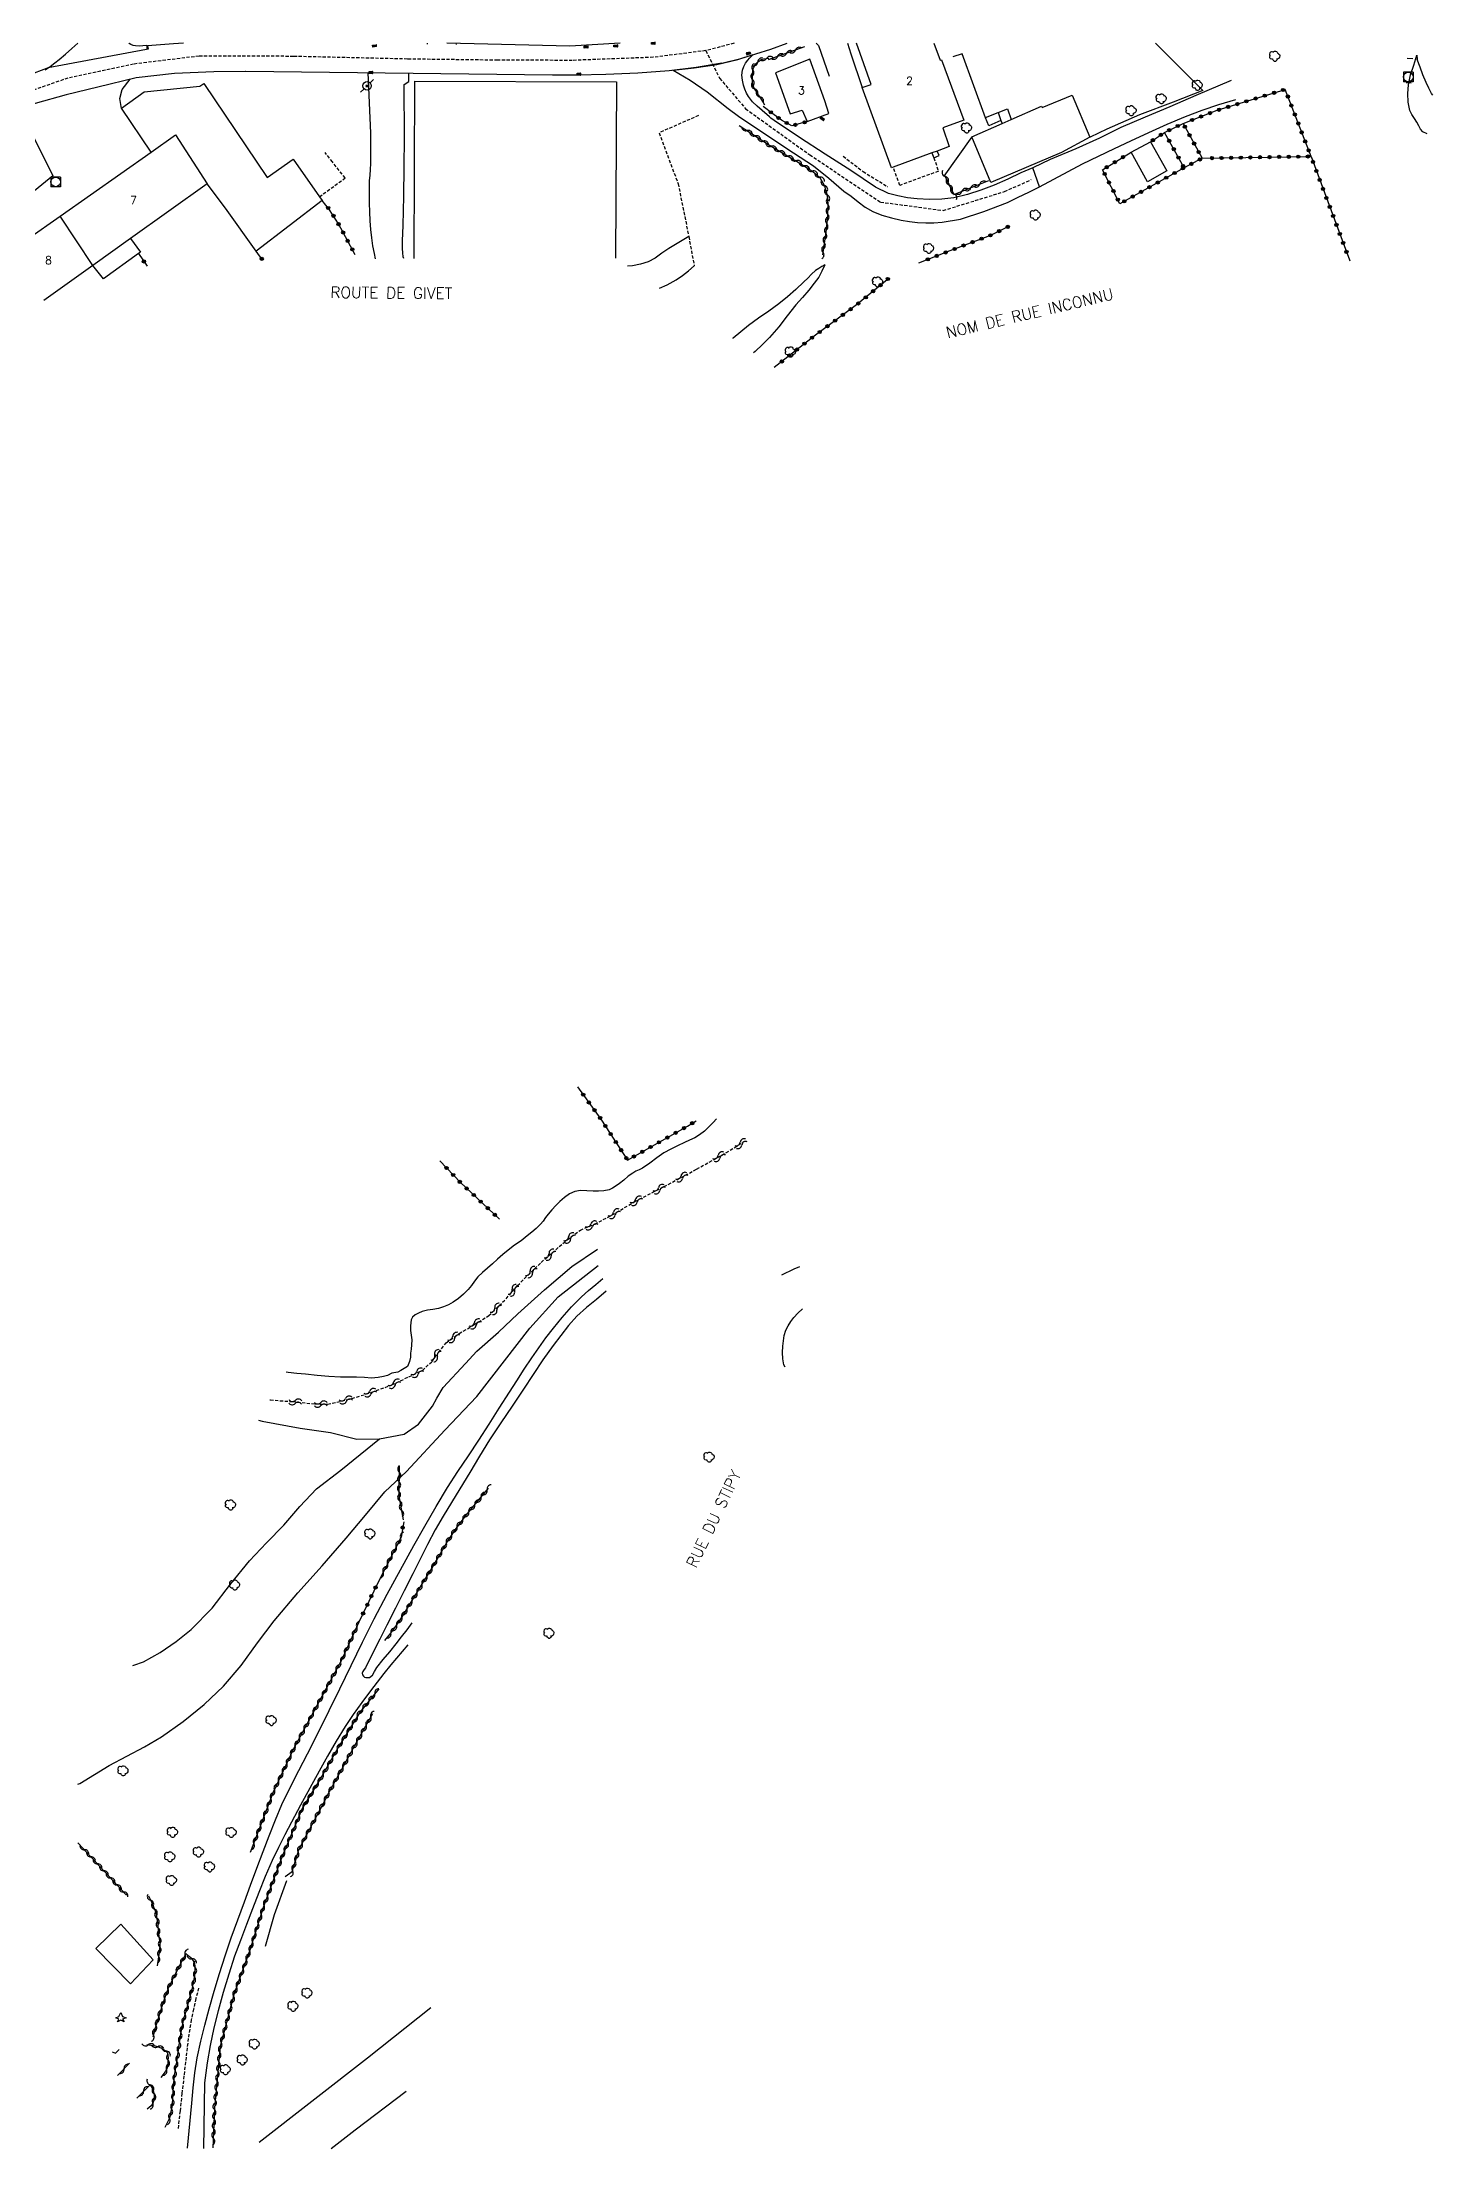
# Model space of a CAD drawing. Header units: millimetres. Extents: x 216000 to 217000, y 109000 to 110001.
# Drawn here: x 216173.5 to 216390.9, y 109671.1 to 110000.2 of the extents above; entities that cross this region are included whole.
import ezdxf
from ezdxf.enums import TextEntityAlignment as Align

# ---------------------------------------------------------------- set-up
doc = ezdxf.new("R2010")
doc.units = ezdxf.units.MM
doc.linetypes.add('DASHED', pattern=[0.75, 0.5, -0.25])
doc.layers.get('0').update_dxf_attribs({"linetype": 'CONTINUOUS'})
for name, color, linetype in [('W0001', 6, 'DASHED'), ('W0004', 5, 'CONTINUOUS'), ('W0008', 7, 'CONTINUOUS'), ('W0017', 7, 'CONTINUOUS'), ('W0071', 7, 'CONTINUOUS'), ('W0101', 7, 'CONTINUOUS'), ('W0104', 1, 'CONTINUOUS'), ('W0105', 7, 'CONTINUOUS'), ('W0112', 1, 'DASHED'), ('W0120', 7, 'CONTINUOUS'), ('W0211', 2, 'CONTINUOUS'), ('W0214', 2, 'CONTINUOUS'), ('W0300', 7, 'CONTINUOUS'), ('W0303', 7, 'CONTINUOUS'), ('W0310', 3, 'CONTINUOUS'), ('W0323', 7, 'CONTINUOUS'), ('W0401', 7, 'CONTINUOUS'), ('W0420', 7, 'CONTINUOUS'), ('W0473', 7, 'CONTINUOUS'), ('W0501', 5, 'DASHED'), ('W0510', 5, 'CONTINUOUS'), ('W0515', 5, 'CONTINUOUS'), ('W0989', 7, 'CONTINUOUS'), ('W0991', 7, 'CONTINUOUS'), ('W1102', 7, 'CONTINUOUS')]:
    doc.layers.add(name, color=color, linetype=linetype)
doc.styles.get("Standard").update_dxf_attribs({"font": 'romans.shx', "width": 0.85})

# ---------------------------------------------------------------- blocks, each defined once
blk = doc.blocks.new('T300')
for p, q in [((-0.8, 0.51), (-0.86, 0.34)), ((-0.86, 0.34), (-0.86, 0.17)), ((-0.86, 0.17), (-0.74, 0.06)), ((-0.69, 0.63), (-0.8, 0.51)), ((-0.8, -0.06), (-0.74, 0.06)), ((-0.74, 0.06), (-0.69, 0.11)), ((-0.57, 0.69), (-0.69, 0.63)), ((-0.46, 0.69), (-0.57, 0.69)), ((-0.29, 0.63), (-0.46, 0.69)), ((-0.29, 0.63), (-0.17, 0.74)), ((-0.23, 0.57), (-0.29, 0.63)), ((-0.17, 0.74), (-0.06, 0.8)), ((-0.06, 0.8), (0.06, 0.8)), ((0.06, 0.8), (0.23, 0.74)), ((0.23, 0.74), (0.34, 0.63)), ((0.34, 0.63), (0.4, 0.51)), ((0.46, 0.46), (0.34, 0.46)), ((0.4, 0.51), (0.4, 0.46)), ((0.57, 0.4), (0.46, 0.46)), ((0.57, 0.4), (0.69, 0.29)), ((0.69, 0.29), (0.74, 0.17)), ((0.74, 0.06), (0.69, -0.17)), ((0.74, 0.17), (0.74, 0.06)), ((-0.8, -0.17), (-0.8, -0.06)), ((-0.8, -0.23), (-0.8, -0.17)), ((-0.74, -0.34), (-0.8, -0.23)), ((-0.69, -0.4), (-0.74, -0.34)), ((-0.51, -0.46), (-0.69, -0.4)), ((-0.4, -0.46), (-0.51, -0.46)), ((-0.4, -0.46), (-0.34, -0.46)), ((-0.34, -0.46), (-0.34, -0.4)), ((-0.34, -0.51), (-0.34, -0.46)), ((-0.29, -0.63), (-0.34, -0.51)), ((-0.17, -0.74), (-0.29, -0.63)), ((-0.06, -0.8), (-0.17, -0.74)), ((0.06, -0.8), (-0.06, -0.8)), ((0.17, -0.74), (0.06, -0.8)), ((0.23, -0.69), (0.17, -0.74)), ((0.29, -0.46), (0.23, -0.46)), ((0.29, -0.63), (0.23, -0.69)), ((0.46, -0.4), (0.29, -0.46)), ((0.34, -0.51), (0.29, -0.63)), ((0.34, -0.51), (0.34, -0.46)), ((0.57, -0.34), (0.46, -0.4)), ((0.63, -0.29), (0.57, -0.34)), ((0.69, -0.17), (0.63, -0.29))]:
    blk.add_line(p, q)
blk = doc.blocks.new('T420')
for p, q in [((0.75, 0.75), (-0.75, 0.75)), ((-0.75, 0.75), (-0.75, -0.75)), ((0.75, 0.75), (0.75, -0.75)), ((0.75, -0.75), (-0.75, -0.75))]:
    blk.add_line(p, q)
blk.add_ellipse((0, 0), major_axis=(-0.53, 0.53), ratio=1, start_param=3.926991, end_param=10.210176)
blk = doc.blocks.new('T401')
for p, q in [((-0.3, 0.3), (0, 0.3)), ((-0.3, -0.25), (-0.3, 0.3)), ((-0.3, 0.15), (0, 0.15)), ((-0.3, 0), (0, 0)), ((0, 0.3), (0, -0.25)), ((-0.3, -0.15), (0, -0.15)), ((-0.3, -0.25), (-0.3, -0.3)), ((-0.3, -0.3), (0, -0.3)), ((0, -0.3), (0, -0.25))]:
    blk.add_line(p, q)
blk = doc.blocks.new('T303')
for p, q in [((-0.77, 0), (-0.28, 0.21)), ((-0.28, -0.21), (-0.77, 0)), ((-0.28, 0.21), (0, 0.83)), ((0, 0.83), (0.28, 0.21)), ((0.28, 0.21), (0.83, 0)), ((0.83, 0), (0.28, -0.21)), ((-0.49, -0.63), (-0.28, -0.21)), ((0, -0.35), (-0.49, -0.63)), ((0.56, -0.63), (0, -0.35)), ((0.28, -0.21), (0.56, -0.63))]:
    blk.add_line(p, q)
blk = doc.blocks.new('T473')
for p, q in [((-0.166667, 0.166667), (0.166667, -0.166667)), ((-0.166667, -0.166667), (0.166667, 0.166667)), ((0.500001, 0.500001), (1.000002, 1.000002)), ((-1.000002, -1.000002), (-0.500001, -0.500001))]:
    blk.add_line(p, q)
blk.add_ellipse((0, 0), major_axis=(0.471405, 0.471405), ratio=1, start_param=5.4977871438, end_param=11.780972451)
blk = doc.blocks.new('t323o')
at = {"color": 0, "linetype": 'Continuous'}
for radius in [0.25, 0.15]:
    blk.add_circle((0, 0), radius, dxfattribs=at)
blk = doc.blocks.new('t310o')
at = {"color": 0, "linetype": 'Continuous'}
for centre, start, end in [((-0.5, 0.38), 216.8699, 323.1304), ((0.5, -0.37), 36.8699, 143.1303)]:
    blk.add_arc(centre, 0.625, start, end, dxfattribs=at)
blk = doc.blocks.new('t500o')
at = {"color": 0, "linetype": 'Continuous'}
for centre, start, end in [((-0.5, 0.625), 216.8699, 323.1301), ((0.5, -0.125), 36.8699, 143.1301), ((0.5, -0.625), 36.8699, 143.1301), ((-0.5, 0.125), 216.8699, 323.1301)]:
    blk.add_arc(centre, 0.625, start, end, dxfattribs=at)

msp = doc.modelspace()

# ---------------------------------------------------------------- linework, layer by layer
at = {"layer": 'W0001'}
for points in [[(216277.22, 109998.84), (216269, 109997.8), (216256.34, 109997.32), (216244.67, 109997.35), (216230.58, 109997.53), (216212.78, 109997.95), (216198.03, 109997.99), (216187.78, 109996.74), (216177.52, 109994.56), (216166.67, 109990.77), (216155.58, 109986.57), (216148.58, 109984.07), (216144.62, 109982.84), (216141.95, 109983.47), (216139.79, 109985.86)], [(216281.63, 110000), (216277.22, 109998.84)], [(216277.22, 109998.84), (216279.38, 109994.53), (216283.44, 109989.76), (216293.46, 109982.57), (216304.53, 109975.19), (216314.32, 109973.88), (216323.91, 109976.83), (216328.09, 109978.69)]]:
    msp.add_lwpolyline(points, dxfattribs=at)
at = {"layer": 'W0004'}
msp.add_lwpolyline([(216272.1, 109995.81), (216275.42, 109996.17), (216278.95, 109996.7), (216282.23, 109997.47), (216284.6, 109998.22)], dxfattribs=at)
at = {"layer": 'W0008'}
for points in [[(216195.56, 110000), (216194.04, 109999.91), (216189.95, 109999.58), (216190.05, 109999.07), (216189.82, 109999.01), (216174.43, 109996.17), (216165.65, 109992.83), (216153.38, 109987.74), (216150.37, 109986.79), (216148.73, 109986.85), (216148.03, 109987.35), (216152.59, 109990.3), (216155.83, 109992.24), (216160.15, 109994.84), (216165.91, 109998.07), (216169.46, 110000)], [(216189.83, 109999.67), (216189.87, 109999.15)], [(216263.86, 110000), (216255.95, 109999.53), (216236.73, 110000)], [(216279.7, 109996.88), (216282.71, 109997.63), (216287.36, 109999.05), (216289.92, 110000)], [(216205.3, 109995.59), (216200.35, 109995.52), (216194.18, 109995.29), (216188.17, 109994.58), (216182.21, 109993.16), (216177.26, 109991.92), (216172.39, 109990.58), (216161.8, 109986.91), (216153.24, 109983.58), (216147.63, 109981.3), (216142, 109978.91), (216136.85, 109976.48), (216135.16, 109975.61), (216133.9, 109978), (216130.69, 109976.29), (216111.55, 109962.21), (216096.15, 109950.72), (216075.14, 109935.26), (216069.87, 109931.37), (216069.99, 109930.82)], [(216279.7, 109996.88), (216275.73, 109996.2), (216271.49, 109995.7), (216266.61, 109995.32), (216261.59, 109995.13), (216257.08, 109995.01), (216253.28, 109995.01), (216205.32, 109995.59)], [(216272.1, 109995.81), (216274.76, 109994.25), (216277.44, 109992.43), (216280.71, 109989.82), (216282.32, 109988.59), (216285.53, 109986.46), (216290.91, 109982.89), (216294.05, 109980.85), (216296.47, 109978.92), (216298.8, 109976.9), (216299.93, 109976.09), (216301.04, 109975.24), (216302.14, 109974.41), (216303.31, 109973.7), (216304.74, 109973.12), (216306.24, 109972.7), (216307.77, 109972.37), (216309.03, 109972.15), (216310.32, 109971.99), (216311.6, 109971.92), (216312.88, 109971.94), (216314.16, 109972.05), (216317.02, 109972.54), (216320.69, 109973.71), (216324.35, 109975.13), (216326.03, 109975.93), (216327.7, 109976.75), (216329.36, 109977.57)], [(216329.36, 109977.57), (216328.32, 109980.54), (216326.47, 109979.75), (216324.41, 109978.75), (216322.3, 109977.84), (216320.23, 109977.05), (216318.13, 109976.35), (216316, 109975.86), (216314.09, 109975.65), (216312.16, 109975.59), (216310.24, 109975.68), (216308.72, 109975.86), (216307.22, 109976.14), (216305.77, 109976.55), (216303.73, 109977.53), (216301.8, 109978.81), (216299.89, 109980.1), (216295.86, 109982.67), (216291.88, 109985.3), (216287.89, 109987.93), (216287.38, 109988.32), (216287.16, 109988.49), (216286.05, 109989.48), (216285.26, 109990.15), (216284.51, 109990.86), (216283.89, 109991.66), (216283.57, 109992.22), (216283.31, 109992.82), (216283.11, 109993.44), (216282.94, 109994.22), (216282.86, 109995.02), (216282.95, 109995.78), (216283.15, 109996.34), (216283.44, 109996.88), (216283.78, 109997.37), (216284.04, 109997.67), (216284.32, 109997.94), (216284.6, 109998.22)]]:
    msp.add_lwpolyline(points, dxfattribs=at)
at = {"layer": 'W0017'}
for points in [[(216173.99, 109995.83), (216174.72, 109996.38), (216175.45, 109996.92), (216176.17, 109997.48), (216177.15, 109998.31), (216178.11, 109999.16), (216179.09, 110000)], [(216189.83, 109999.67), (216189.25, 109999.61), (216188.66, 109999.55), (216188.09, 109999.59), (216187.72, 109999.67), (216187.36, 109999.79), (216187.07, 109999.98), (216187.05, 110000)], [(216233.71, 109999.87), (216233.7, 110000)], [(216238.16, 110000), (216238.19, 109999.79)], [(216294.48, 110000), (216294.83, 109999.64), (216296.52, 109994.83)], [(216299.39, 110000), (216299.9, 109998.35), (216301.68, 109993.06)], [(216224.38, 109995.43), (216224.6, 109990.69), (216224.82, 109985.94), (216224.79, 109981.2), (216224.74, 109980.3), (216224.69, 109979.4), (216224.63, 109978.49), (216224.62, 109977.34), (216224.62, 109976.18), (216224.63, 109975.01), (216224.67, 109973.64), (216224.73, 109972.26), (216224.83, 109970.89), (216224.96, 109969.62), (216225.12, 109968.37), (216225.36, 109967.13), (216225.56, 109966.33)], [(216230.02, 109966.35), (216229.94, 109966.65), (216229.87, 109967.28), (216229.82, 109967.91), (216229.79, 109969.12), (216229.85, 109970.33), (216229.9, 109971.55), (216230, 109976.1), (216230.07, 109980.66), (216230.11, 109985.22), (216230.11, 109988), (216230.09, 109990.78), (216230.07, 109993.56), (216230.78, 109994.01), (216230.8, 109995.36)], [(216320.96, 109988.36), (216317.3, 109998.32), (216315.84, 109997.86)], [(216185.89, 109989.82), (216185.63, 109991.39), (216186, 109992.75), (216187.27, 109994.4)], [(216167.65, 109989.13), (216168.27, 109989.11), (216168.89, 109989.09), (216169.48, 109988.97), (216169.94, 109988.73), (216170.37, 109988.41), (216170.8, 109988.1), (216175.16, 109979.3), (216167.46, 109973)], [(216322.92, 109989.17), (216324.36, 109989.77), (216324.93, 109988.08)], [(216287.89, 109987.93), (216287.38, 109988.32)], [(216318.79, 109985.4), (216314.44, 109979.24)], [(216323.32, 109987.91), (216323.54, 109987.48)]]:
    msp.add_lwpolyline(points, dxfattribs=at)
at = {"layer": 'W0071'}
for points in [[(216359.32, 109994.17), (216353.8, 109991.82), (216349.74, 109990.07), (216345.91, 109988.46), (216342.1, 109986.82), (216338.74, 109985.17), (216335.03, 109983.52), (216331.06, 109981.82), (216328.32, 109980.54)], [(216329.36, 109977.57), (216331.61, 109978.77), (216333.85, 109979.96), (216336.11, 109981.14), (216338.6, 109982.37), (216341.11, 109983.57), (216343.63, 109984.75), (216346.47, 109986.07), (216349.32, 109987.35), (216352.21, 109988.55), (216354.8, 109989.52), (216357.42, 109990.43), (216360.07, 109991.23)], [(216196.19, 109671.19), (216196.19, 109671.19), (216196.91, 109678.2), (216196.91, 109678.2), (216197.12, 109680.58), (216197.38, 109682.95), (216197.74, 109685.31), (216198.27, 109687.87), (216198.9, 109690.42), (216199.59, 109692.96), (216200.37, 109695.72), (216201.21, 109698.47), (216202.09, 109701.21), (216203.06, 109704.03), (216204.08, 109706.83), (216205.11, 109709.64), (216206.08, 109712.27), (216207.06, 109714.91), (216208.05, 109717.54), (216208.99, 109719.99), (216209.94, 109722.45), (216210.96, 109724.87), (216212.25, 109727.53), (216213.62, 109730.16), (216214.99, 109732.79), (216216.68, 109736.17), (216218.35, 109739.56), (216220.02, 109742.96), (216221.8, 109746.6), (216223.58, 109750.23), (216225.4, 109753.85), (216227.42, 109757.7), (216229.5, 109761.52), (216231.61, 109765.33), (216233.33, 109768.37), (216235.06, 109771.4), (216236.87, 109774.4), (216238.47, 109776.87), (216240.11, 109779.32), (216241.75, 109781.78), (216243.35, 109784.27), (216244.94, 109786.78), (216246.54, 109789.28), (216247.68, 109791.07), (216248.83, 109792.86), (216250.01, 109794.63), (216251.1, 109796.19), (216252.22, 109797.74), (216253.39, 109799.25), (216254.78, 109800.95), (216256.23, 109802.6), (216257.77, 109804.16), (216258.87, 109805.15), (216260.01, 109806.09), (216261.15, 109807.03)], [(216261.67, 109805.04), (216260.11, 109803.78), (216258.55, 109802.51), (216257.08, 109801.16), (216255.77, 109799.7), (216254.54, 109798.15), (216253.36, 109796.58), (216251.76, 109794.34), (216250.24, 109792.04), (216248.72, 109789.74), (216246.94, 109787.11), (216245.16, 109784.48), (216243.43, 109781.82), (216241.86, 109779.29), (216240.33, 109776.73), (216238.8, 109774.17), (216237.49, 109772.04), (216236.18, 109769.91), (216234.92, 109767.76), (216233.72, 109765.49), (216232.57, 109763.18), (216231.43, 109760.88), (216230.08, 109758.22), (216228.72, 109755.56), (216227.38, 109752.9), (216226.26, 109750.67), (216225.15, 109748.44), (216224.03, 109746.21), (216223.82, 109745.93), (216223.6, 109745.64), (216223.52, 109745.36), (216223.58, 109745.14), (216223.71, 109744.93), (216223.86, 109744.77), (216224.1, 109744.69), (216224.38, 109744.68), (216224.64, 109744.72), (216225.1, 109745.06), (216225.44, 109745.66), (216225.78, 109746.26), (216226.79, 109747.51), (216227.82, 109748.72), (216228.84, 109749.96), (216229.68, 109751.05), (216230.52, 109752.15), (216231.35, 109753.26)], [(216230.67, 109749.8), (216229.77, 109748.77), (216228.87, 109747.73), (216227.99, 109746.68), (216226.91, 109745.35), (216225.85, 109744), (216224.81, 109742.63), (216223.45, 109740.79), (216222.12, 109738.93), (216220.85, 109737.03), (216219.43, 109734.75), (216218.09, 109732.42), (216216.77, 109730.08), (216215.31, 109727.43), (216213.89, 109724.77), (216212.49, 109722.09), (216211.44, 109720.11), (216210.41, 109718.13), (216209.43, 109716.12), (216208.35, 109713.63), (216207.35, 109711.1), (216206.37, 109708.57), (216205.41, 109706.11), (216204.47, 109703.64), (216203.58, 109701.15), (216202.65, 109698.34), (216201.77, 109695.51), (216200.99, 109692.66), (216200.34, 109689.96), (216199.77, 109687.23), (216199.28, 109684.49), (216198.85, 109681.37), (216198.85, 109681.37), (216198.85, 109681.37), (216198.71, 109671.11), (216198.71, 109671.11)]]:
    msp.add_lwpolyline(points, dxfattribs=at)
at = {"layer": 'W0101'}
for points in [[(216303.09, 109993.57), (216300.76, 110000)], [(216312.88, 110000), (216313.85, 109997.38)], [(216313.85, 109997.38), (216314.04, 109997.42), (216317.55, 109987.96), (216314.28, 109986.8), (216315.28, 109983.87), (216313.38, 109983.16), (216312.57, 109982.87), (216306.5, 109980.62), (216306.22, 109980.52), (216301.68, 109993.06), (216303.09, 109993.57)], [(216176.31, 109972.99), (216190.51, 109982.99), (216194.32, 109985.67), (216199.28, 109978.05), (216187.29, 109969.48), (216181.44, 109965.3)], [(216167.56, 109966.84), (216171.26, 109969.44), (216176.31, 109972.99)], [(216181.44, 109965.3), (216173.76, 109959.82)]]:
    msp.add_lwpolyline(points, dxfattribs=at)
msp.add_lwpolyline([(216295.82, 109990.98), (216293.49, 109997.51), (216288.09, 109995.38), (216290.43, 109988.98), (216292.26, 109989.57), (216293.07, 109987.76), (216296.47, 109989.04)], close=True, dxfattribs=at)
at = {"layer": 'W0104'}
for points in [[(216190.51, 109982.99), (216185.87, 109989.85), (216189.45, 109992.39), (216198.12, 109993.29), (216198.74, 109993.73), (216208.66, 109979), (216212.71, 109981.9), (216216.83, 109976.02), (216217.25, 109975.43), (216206.95, 109967.54), (216202.14, 109974.26), (216199.28, 109978.05)], [(216231.66, 109966.36), (216231.76, 109994.08)], [(216231.76, 109994.08), (216263.24, 109993.95), (216263.11, 109966.45)], [(216187.29, 109969.48), (216188.86, 109967.38), (216188.54, 109967.15), (216183.06, 109963.18), (216181.44, 109965.3)]]:
    msp.add_lwpolyline(points, dxfattribs=at)
for points in [[(216318.79, 109985.4), (216323.54, 109987.48), (216324.93, 109988.08), (216329.67, 109990.15), (216329.81, 109989.97), (216334.48, 109991.89), (216337.26, 109985.35), (216332.82, 109982.93), (216321.79, 109978.22)], [(216343.7, 109983), (216346.7, 109984.58), (216349.26, 109980.06), (216346.27, 109978.37)], [(216190.85, 109700.59), (216187.32, 109696.86), (216181.86, 109702.39), (216185.79, 109706.15)]]:
    msp.add_lwpolyline(points, close=True, dxfattribs=at)
at = {"layer": 'W0105'}
msp.add_lwpolyline([(216321.44, 109987.11), (216320.96, 109988.36), (216320.94, 109988.41), (216322.92, 109989.17), (216323.32, 109987.91)], close=True, dxfattribs=at)
msp.add_lwpolyline([(216312.57, 109982.87), (216312.88, 109982.12), (216313.67, 109982.45), (216313.38, 109983.16)], dxfattribs=at)
at = {"layer": 'W0112'}
for points in [[(216276.09, 109988.71), (216269.92, 109986.01), (216272.89, 109978.06), (216274.56, 109969.8), (216275.41, 109965.21)], [(216216.83, 109976.02), (216220.87, 109978.95), (216218.88, 109981.45), (216218.87, 109981.45), (216217.73, 109982.93)], [(216298.69, 109982.37), (216301.79, 109979.95), (216305.67, 109977.6)], [(216312.88, 109982.12), (216313.57, 109980), (216307.56, 109977.8), (216306.5, 109980.62)], [(216197.92, 109696.19), (216197.53, 109694.54), (216197.14, 109692.89), (216196.79, 109691.23), (216196.33, 109688.32), (216195.98, 109685.39), (216195.66, 109682.46), (216195.34, 109679.73), (216195.04, 109676.99), (216194.74, 109674.25)]]:
    msp.add_lwpolyline(points, dxfattribs=at)
at = {"layer": 'W0120'}
for points in [[(216387.73, 109997.55), (216386.83, 109997.62)], [(216386.68, 109993.88), (216387.47, 109993.79)]]:
    msp.add_lwpolyline(points, dxfattribs=at)
at = {"layer": 'W0211'}
for points in [[(216390.86, 109991.88), (216390.63, 109992.16), (216390.21, 109993), (216389.82, 109993.86), (216389.31, 109995.04), (216388.86, 109996.26), (216388.41, 109997.48)], [(216274.56, 109969.8), (216273.51, 109969.18), (216272.46, 109968.56), (216271.42, 109967.93), (216270.36, 109967.2), (216269.3, 109966.45), (216268.19, 109965.85), (216267, 109965.48), (216265.75, 109965.25), (216264.98, 109965.17)], [(216295.83, 109965.4), (216295.34, 109965.1), (216294.86, 109964.81), (216294.39, 109964.49), (216293.74, 109963.94), (216293.14, 109963.32), (216292.53, 109962.71), (216291.27, 109961.54), (216289.98, 109960.4), (216288.65, 109959.29), (216287.08, 109958.14), (216285.46, 109957.04), (216283.87, 109955.9), (216282.68, 109954.94), (216281.51, 109953.95), (216281.4, 109953.86)], [(216230.46, 109776.9), (216236.41, 109783.34), (216241.42, 109788.62), (216245.74, 109794.18), (216249.74, 109799.26), (216254.13, 109804.17), (216260.38, 109809.05)], [(216289.11, 109807.6), (216291.03, 109808.56), (216291.94, 109808.91)], [(216179.06, 109728.03), (216179.36, 109728.14), (216181.67, 109729.55), (216183.97, 109730.98), (216186.73, 109732.41), (216189.47, 109733.86), (216192.13, 109735.44), (216195.54, 109737.84), (216198.79, 109740.47), (216201.82, 109743.33), (216204.6, 109746.6), (216207.14, 109750.12), (216209.73, 109753.58), (216213.44, 109757.92), (216217.24, 109762.17), (216221.01, 109766.46), (216224.04, 109770.07), (216227.04, 109773.71), (216230.46, 109776.9)]]:
    msp.add_lwpolyline(points, dxfattribs=at)
at = {"layer": 'W0214'}
for points in [[(216389.97, 109985.87), (216389.27, 109986.17), (216388.92, 109986.6), (216388.64, 109987.12), (216388.36, 109987.65), (216387.97, 109988.26), (216387.57, 109988.87), (216387.25, 109989.5), (216386.97, 109990.78), (216386.96, 109992.14), (216387.07, 109993.49), (216387.38, 109995.05), (216387.88, 109996.59), (216388.37, 109998.13), (216388.41, 109997.48)], [(216269.98, 109961.73), (216271.2, 109962.26), (216272.6, 109963.03), (216273.56, 109963.71), (216274.49, 109964.46), (216275.41, 109965.21)], [(216295.83, 109965.4), (216295.37, 109964.41), (216294.89, 109963.47), (216294.14, 109962.5), (216293.32, 109961.4), (216292.33, 109960.27), (216291.31, 109959.14), (216289.94, 109957.44), (216288.61, 109955.7), (216287.2, 109954.05), (216286.09, 109952.93), (216284.93, 109951.86), (216284.66, 109951.62)], [(216187.69, 109746.58), (216187.83, 109746.62), (216189.32, 109747.16), (216191.96, 109748.59), (216194.45, 109750.33), (216196.79, 109752.22), (216200.04, 109755.56), (216202.93, 109759.28), (216205.89, 109762.95), (216208.56, 109765.75), (216211.27, 109768.51), (216213.76, 109771.43), (216216.37, 109774.19), (216220.16, 109777.08), (216226.2, 109782)]]:
    msp.add_lwpolyline(points, dxfattribs=at)
at = {"layer": 'W0300'}
for points in [[(216347.52, 110000), (216354.89, 109992.61), (216350.26, 109990.77), (216344.98, 109988.82), (216339.92, 109986.57), (216337.3, 109985.32)], [(216207.39, 109672.11), (216224.36, 109685.3), (216234.24, 109693.16)], [(216230.38, 109680.01), (216222.43, 109674.01), (216218.69, 109671.07)]]:
    msp.add_lwpolyline(points, dxfattribs=at)
at = {"layer": 'W0303'}
msp.add_lwpolyline([(216211.66, 109712.92), (216209.74, 109707.61), (216208.36, 109702.67)], dxfattribs=at)
at = {"layer": 'W0310'}
for points in [[(216292.64, 109999.42), (216286.99, 109997.43)], [(216286.46, 109990.34), (216286.14, 109990.88), (216285.81, 109991.41), (216285.48, 109991.95), (216285.17, 109992.4), (216284.85, 109992.86), (216284.62, 109993.34), (216284.54, 109993.83), (216284.52, 109994.34), (216284.54, 109994.86), (216284.54, 109995.24), (216284.55, 109995.62), (216284.62, 109995.98), (216284.73, 109996.27), (216284.88, 109996.54), (216285.06, 109996.79), (216285.32, 109997.05), (216285.62, 109997.27), (216285.95, 109997.45), (216286.3, 109997.56), (216286.68, 109997.62), (216287.06, 109997.68)], [(216282.41, 109987.16), (216287.17, 109984.06), (216291.92, 109981.28), (216293.96, 109979.94), (216295.04, 109979.05), (216295.76, 109977.71), (216296.19, 109976.21), (216296.28, 109974.87), (216296.22, 109972.91), (216295.96, 109970.48), (216295.45, 109966.97)], [(216314.5, 109979.49), (216316.01, 109976.35), (216321.43, 109978.55)], [(216229.31, 109777.65), (216229.25, 109773.06), (216229.92, 109769.33)], [(216227.07, 109750.49), (216227.52, 109751.05), (216227.98, 109751.61), (216228.43, 109752.18), (216229.3, 109753.44), (216230.11, 109754.74), (216230.91, 109756.04), (216232.02, 109757.85), (216233.12, 109759.67), (216234.22, 109761.49), (216235.48, 109763.63), (216236.74, 109765.77), (216238.08, 109767.85), (216239.74, 109770.04), (216241.5, 109772.16), (216243.27, 109774.28)], [(216229.6, 109766.65), (216226.1, 109759.82)], [(216223.01, 109753.36), (216220.25, 109747.32), (216216.23, 109739.9), (216212.75, 109733.46), (216209.62, 109726.8), (216206.03, 109717.36)], [(216226.12, 109742.96), (216223.2, 109739.36), (216219.77, 109733.75), (216217.02, 109728.92), (216214.21, 109724.32), (216210.96, 109716.63), (216208.11, 109708.94), (216205.97, 109702.12), (216203.53, 109695.33), (216201.31, 109687.08), (216200.42, 109677.42), (216200.19, 109671.22)], [(216211.49, 109713.62), (216212.58, 109714.39), (216213.1, 109716.09), (216213.62, 109717.79), (216214.85, 109720.16), (216216.09, 109722.53), (216217.34, 109724.89), (216218.41, 109726.88), (216219.5, 109728.87), (216220.59, 109730.85), (216222.11, 109733.59), (216223.64, 109736.33), (216225.17, 109739.06)], [(216186.68, 109710.7), (216179.08, 109718.9)], [(216190.1, 109710.6), (216190.51, 109709.74), (216190.92, 109708.88), (216191.24, 109707.99), (216191.44, 109707.04), (216191.55, 109706.06), (216191.65, 109705.07), (216191.74, 109704.33), (216191.83, 109703.58), (216191.87, 109702.83), (216191.8, 109701.77), (216191.63, 109700.71), (216191.46, 109699.65)], [(216192.74, 109674.47), (216192.95, 109674.87), (216193.16, 109675.27), (216193.34, 109675.69), (216193.54, 109676.3), (216193.68, 109676.93), (216193.8, 109677.57), (216193.94, 109678.84), (216193.98, 109680.11), (216194.06, 109681.38), (216194.25, 109682.86), (216194.48, 109684.32), (216194.71, 109685.79), (216194.91, 109687.25), (216195.11, 109688.71), (216195.36, 109690.15), (216195.69, 109691.57), (216196.08, 109692.97), (216196.47, 109694.37), (216196.72, 109695.27), (216196.97, 109696.18), (216197.17, 109697.09), (216197.26, 109697.6), (216197.34, 109698.12), (216197.38, 109698.63), (216197.41, 109699.16), (216197.41, 109699.68), (216197.31, 109700.17), (216196.97, 109700.69), (216196.46, 109701.14), (216195.96, 109701.59), (216195.52, 109700.74), (216195.07, 109699.9), (216194.64, 109699.05), (216194.12, 109698.04), (216193.62, 109697.03), (216193.16, 109696), (216192.73, 109694.89), (216192.34, 109693.76), (216191.98, 109692.62), (216191.56, 109691.27), (216191.16, 109689.91), (216190.77, 109688.54)], [(216184.44, 109686.24), (216184.94, 109686), (216185.55, 109686.59)], [(216189.86, 109687.35), (216190.5, 109687.25), (216191.15, 109687.15), (216191.76, 109686.96), (216192.25, 109686.74), (216192.73, 109686.46), (216193.06, 109686.09), (216193.16, 109685.71), (216193.18, 109685.29), (216193.16, 109684.86), (216193.16, 109684.47), (216193.12, 109684.07), (216193.04, 109683.7), (216192.78, 109683.19), (216192.4, 109682.71), (216192.02, 109682.24)], [(216187.16, 109684.47), (216185.25, 109682.51)], [(216188.28, 109679.01), (216190.38, 109681.1), (216190.55, 109680.79), (216190.73, 109680.48), (216190.86, 109680.16), (216190.96, 109679.76), (216191, 109679.34), (216190.98, 109678.93), (216190.93, 109678.66), (216190.85, 109678.38), (216190.73, 109678.12), (216190.51, 109677.81), (216190.22, 109677.53), (216189.93, 109677.25)]]:
    msp.add_lwpolyline(points, dxfattribs=at)
at = {"layer": 'W0323'}
for points in [[(216351.83, 109987.48), (216357.16, 109989.52), (216367.77, 109992.79)], [(216354.83, 109982.03), (216371.81, 109982.32), (216367.77, 109992.79)], [(216293.07, 109987.76), (216290.65, 109987.09), (216289.07, 109987.98), (216287.67, 109988.99), (216286.19, 109990.13)], [(216346.7, 109984.58), (216348.92, 109986.07), (216351.83, 109987.48), (216354.78, 109982.03), (216351.96, 109980.55), (216341.95, 109974.93), (216339.22, 109980.22), (216343.7, 109983)], [(216351.96, 109980.55), (216348.92, 109986.07)], [(216371.81, 109982.32), (216375.46, 109972.46), (216377.81, 109966.16), (216377.87, 109965.99)], [(216222.42, 109966.97), (216219.81, 109971.78), (216218.43, 109973.99), (216217.25, 109975.43)], [(216310.51, 109965.7), (216315.41, 109967.6), (216321.78, 109970.03), (216324.59, 109971.4)], [(216188.54, 109967.15), (216189.93, 109965.15)], [(216207.89, 109966.22), (216206.95, 109967.54)], [(216305.8, 109963.27), (216300.79, 109959.12), (216294.34, 109954.41), (216287.93, 109949.36)], [(216257.18, 109836.97), (216260.81, 109831.95), (216264.99, 109825.53), (216274.37, 109830.84), (216275.73, 109831.68)], [(216244.98, 109816.3), (216238.87, 109822.01), (216235.66, 109825.39)], [(216230.01, 109769.02), (216229.6, 109766.65)], [(216226.1, 109759.82), (216223.01, 109753.36)]]:
    msp.add_lwpolyline(points, dxfattribs=at)
at = {"layer": 'W0501'}
for points in [[(216275.79, 109824.11), (216280.37, 109826.68), (216282.98, 109828.26)], [(216209.07, 109788.08), (216209.16, 109788.06), (216212.62, 109787.8), (216216.15, 109787.44), (216218.1, 109787.4), (216221.91, 109788.27), (216225, 109789.27), (216228.17, 109790.41), (216230.82, 109791.69), (216232.93, 109792.68), (216234.43, 109794.07), (216235.42, 109795.48), (216236.65, 109797.01), (216238.67, 109798.43), (216241.04, 109799.84), (216243.3, 109801.23), (216246.03, 109803.87), (216247.77, 109805.93), (216251.5, 109809.55), (216255.54, 109813.08), (216257.61, 109814.61), (216259.87, 109815.54), (216262.58, 109816.96), (216266.14, 109819.06), (216270.68, 109821.39), (216275.79, 109824.11)]]:
    msp.add_lwpolyline(points, dxfattribs=at)
at = {"layer": 'W0510'}
for points in [[(216278.88, 109831.99), (216278.35, 109831.41), (216277.68, 109830.72), (216276.99, 109830.05), (216276.24, 109829.47), (216275.48, 109829.02), (216274.68, 109828.65), (216273.88, 109828.27), (216272.8, 109827.75), (216271.73, 109827.23), (216270.68, 109826.66), (216269.55, 109825.88), (216268.45, 109825.03), (216267.3, 109824.27), (216266.8, 109824.02), (216266.29, 109823.78), (216265.79, 109823.51), (216265.09, 109823), (216264.42, 109822.42), (216263.73, 109821.88), (216263.2, 109821.51), (216262.66, 109821.16), (216262.09, 109820.88), (216261.3, 109820.72), (216260.46, 109820.69), (216259.63, 109820.68), (216258.64, 109820.71), (216257.65, 109820.77), (216256.73, 109820.65), (216255.9, 109820.24), (216255.12, 109819.67), (216254.4, 109819.04), (216253.76, 109818.42), (216253.16, 109817.75), (216252.58, 109817.06), (216252.18, 109816.54), (216251.79, 109816.01), (216251.37, 109815.5), (216250.72, 109814.86), (216250.03, 109814.26), (216249.32, 109813.68), (216248.34, 109812.94), (216247.34, 109812.22), (216246.35, 109811.48), (216245.51, 109810.78), (216244.68, 109810.05), (216243.86, 109809.32), (216243.09, 109808.65), (216242.32, 109807.98), (216241.6, 109807.27), (216241.08, 109806.62), (216240.6, 109805.95), (216240.09, 109805.32), (216239.36, 109804.58), (216238.57, 109803.9), (216237.72, 109803.32), (216236.99, 109802.94), (216236.22, 109802.62), (216235.43, 109802.35), (216234.58, 109802.18), (216233.72, 109802.08), (216232.89, 109801.87), (216232.32, 109801.64), (216231.77, 109801.37), (216231.36, 109800.99), (216231.19, 109800.59), (216231.11, 109800.12), (216231.06, 109799.66), (216231.06, 109798.92), (216231.16, 109798.18), (216231.26, 109797.44), (216231.21, 109796.69), (216231.16, 109796.01), (216231.09, 109795.35), (216231.07, 109794.77), (216230.91, 109794.07), (216230.62, 109793.31), (216229.55, 109792.65), (216229.06, 109792.4), (216228.17, 109792.25), (216227.48, 109791.87), (216226.84, 109791.71), (216226.03, 109791.57), (216224.96, 109791.49), (216223.86, 109791.59), (216222.62, 109791.62), (216221.38, 109791.62), (216220.14, 109791.64), (216218.31, 109791.74), (216216.48, 109791.88), (216214.66, 109792.07), (216213.29, 109792.2), (216211.93, 109792.36), (216211.63, 109792.42)], [(216207.31, 109784.88), (216207.88, 109784.73), (216213.8, 109783.67), (216218.56, 109783), (216222.67, 109781.95), (216226.2, 109782), (216230.07, 109782.74), (216232.31, 109784.29), (216234.5, 109787.07), (216235.17, 109788.35), (216236.15, 109789.99), (216239.66, 109793.78), (216241.44, 109795.7), (216244.82, 109798.66), (216247.82, 109801.54), (216252.01, 109805.29), (216256.3, 109808.9), (216260.31, 109811.62)]]:
    msp.add_lwpolyline(points, dxfattribs=at)
at = {"layer": 'W0515'}
msp.add_lwpolyline([(216289.6, 109793.17), (216289.43, 109793.57), (216289.26, 109794.5), (216289.23, 109795.48), (216289.28, 109796.45), (216289.35, 109797.3), (216289.49, 109798.14), (216289.73, 109798.94), (216290.08, 109799.64), (216290.51, 109800.3), (216290.99, 109800.92), (216291.62, 109801.64), (216292.31, 109802.3), (216292.32, 109802.31)], dxfattribs=at)
at = {"layer": 'W1102'}
msp.add_lwpolyline([(216181.44, 109965.3), (216176.31, 109972.99)], dxfattribs=at)

# ---------------------------------------------------------------- block references
at = {"layer": 'W0300', "rotation": 359.9999899820874}
for p in [(216366.18, 109997.97), (216348.44, 109991.32), (216354.08, 109993.43), (216343.72, 109989.45), (216318.01, 109986.76), (216328.76, 109973.15), (216312.09, 109967.93), (216304.1, 109962.7), (216290.48, 109951.76), (216277.77, 109779.13), (216202.97, 109771.65), (216224.76, 109767.14), (216203.62, 109759.14), (216252.74, 109751.62), (216209.33, 109737.98), (216186.17, 109730.12), (216193.9, 109720.51), (216203.06, 109720.49), (216193.48, 109716.69), (216197.96, 109717.43), (216199.69, 109715.12), (216193.73, 109713), (216214.92, 109695.39), (216212.73, 109693.33), (216206.69, 109687.43), (216202.16, 109683.43), (216204.81, 109684.95)]:
    msp.add_blockref('T300', p, dxfattribs=at)
at = {"layer": 'W0303', "rotation": 359.9999899820874}
msp.add_blockref('T303', (216185.77, 109691.53), dxfattribs=at)
at = {"layer": 'W0310'}
for p, rotation in [((216288.41, 109997.93), 199.4825194099054), ((216289.82, 109998.43), 199.4825194099054), ((216291.24, 109998.93), 199.4825194099054), ((216284.58, 109995.81), 79.41836447920214), ((216284.53, 109994.31), 91.11673536183835), ((216285.34, 109997.07), 36.71832186391095), ((216286.71, 109997.62), 8.723380642424116), ((216284.85, 109992.87), 115.2696387458652), ((216285.68, 109991.62), 121.5595860720208), ((216283.67, 109986.34), 326.9955907330037), ((216284.93, 109985.52), 326.9955907330037), ((216286.18, 109984.7), 326.9955907330037), ((216287.45, 109983.9), 329.6304693531422), ((216288.74, 109983.14), 329.6304693531422), ((216290.04, 109982.38), 329.6304693531422), ((216291.33, 109981.63), 329.6304693531422), ((216292.61, 109980.83), 326.7920004259117), ((216293.86, 109980.01), 326.7920004259117), ((216295.02, 109979.06), 320.2259274087824), ((216295.74, 109977.75), 298.2368295877387), ((216314.65, 109979.19), 295.5864231755057), ((216315.29, 109977.84), 295.5864231755057), ((216296.17, 109976.31), 286.2631421241524), ((216296.28, 109974.82), 268.243011690165), ((216315.94, 109976.49), 295.5864231755057), ((216317.26, 109976.86), 22.07967458314408), ((216318.65, 109977.42), 22.07967458314408), ((216320.04, 109977.99), 22.07967458314408), ((216296.11, 109971.82), 263.9235800643553), ((216296.24, 109973.32), 268.243011690165), ((216295.72, 109968.85), 261.632233044107), ((216295.94, 109970.33), 261.632233044107), ((216295.51, 109967.36), 261.632233044107), ((216229.26, 109773.77), 269.1765546410616), ((216229.28, 109775.27), 269.1765546410616), ((216229.3, 109776.77), 269.1765546410616), ((216243.05, 109774.02), 50.21039763080857), ((216229.39, 109772.29), 280.2439079412322), ((216229.65, 109770.81), 280.2439079412322), ((216240.17, 109770.56), 50.19442890754121), ((216241.13, 109771.71), 50.19442890754121), ((216242.09, 109772.86), 50.21039763080857), ((216238.33, 109768.19), 52.909189996701), ((216239.24, 109769.38), 52.909189996701), ((216228.15, 109763.82), 242.9010490333118), ((216228.83, 109765.16), 242.9010490333118), ((216229.52, 109766.5), 242.9010490333118), ((216235.92, 109764.39), 59.59410892039292), ((216236.68, 109765.68), 59.59410892039292), ((216237.49, 109766.94), 57.17584619201802), ((216226.78, 109761.15), 242.9010490333118), ((216227.47, 109762.49), 242.9010490333118), ((216233.63, 109760.51), 58.86968643853831), ((216234.41, 109761.8), 59.56253149597036), ((216235.16, 109763.09), 59.56253149597036), ((216232.08, 109757.95), 58.83264116746437), ((216232.86, 109759.23), 58.83264116746437), ((216229.72, 109754.12), 58.10567804684431), ((216230.51, 109755.39), 58.47824780845225), ((216231.29, 109756.67), 58.30059553634789), ((216222.03, 109751.22), 245.4032339862464), ((216222.66, 109752.58), 245.4032339862464), ((216228.01, 109751.65), 52.06948374680949), ((216228.9, 109752.86), 55.31195777322117), ((216220.78, 109748.49), 245.4032339862464), ((216221.41, 109749.85), 245.4032339862464), ((216218.72, 109744.49), 241.5617960419697), ((216219.43, 109745.81), 241.5617960419697), ((216220.15, 109747.13), 241.5617960419697), ((216217.29, 109741.86), 241.5617960419697), ((216218, 109743.17), 241.5617960419697), ((216224.53, 109741), 230.8845535561002), ((216225.48, 109742.17), 230.8845535561002), ((216215.15, 109737.9), 241.608471360531), ((216215.86, 109739.22), 241.608471360531), ((216216.58, 109740.54), 241.5617960419697), ((216222.74, 109738.61), 238.544837298303), ((216223.59, 109739.84), 230.8845535561002), ((216224.88, 109738.54), 60.79453848352735), ((216213.72, 109735.26), 241.608471360531), ((216214.44, 109736.58), 241.608471360531), ((216220.39, 109734.77), 238.544837298303), ((216221.17, 109736.05), 238.544837298303), ((216221.96, 109737.33), 238.544837298303), ((216222.68, 109734.61), 60.79453848365711), ((216223.41, 109735.92), 60.79453848365711), ((216224.14, 109737.23), 60.79453848352735), ((216211.71, 109731.24), 244.8171058687075), ((216212.34, 109732.6), 244.8171058687075), ((216213.01, 109733.94), 241.608471360531), ((216218.14, 109730.87), 240.4277343432708), ((216218.88, 109732.18), 240.4277343432708), ((216219.62, 109733.48), 240.4277343432708), ((216221.22, 109731.99), 60.9915277584102), ((216221.95, 109733.3), 60.9915277584102), ((216210.43, 109728.52), 244.8171058687075), ((216211.07, 109729.88), 244.8171058687075), ((216216.63, 109728.28), 238.5714420401851), ((216217.4, 109729.57), 240.4277343432708), ((216219.05, 109728.05), 61.31469153152963), ((216219.77, 109729.37), 61.17921474362769), ((216220.5, 109730.68), 61.17921474362769), ((216208.7, 109724.37), 249.1962848265794), ((216209.23, 109725.78), 249.1962848265794), ((216209.79, 109727.17), 244.8171058687075), ((216214.29, 109724.44), 238.5714420401851), ((216215.07, 109725.72), 238.5714420401851), ((216215.85, 109727), 238.5714420401851), ((216217.62, 109725.41), 61.63229189242019), ((216218.33, 109726.73), 61.63229189242019), ((216207.63, 109721.57), 249.1962848265794), ((216208.16, 109722.97), 249.1962848265794), ((216213.1, 109721.68), 247.0737377798601), ((216213.68, 109723.07), 247.0737377798601), ((216215.52, 109721.44), 62.45710376100342), ((216216.21, 109722.77), 62.09269917107984), ((216216.91, 109724.09), 62.09269917107984), ((216180.1, 109717.8), 132.8245600877742), ((216206.57, 109718.76), 249.1962848265794), ((216207.1, 109720.17), 249.1962848265794), ((216211.93, 109718.92), 247.0737377798601), ((216212.52, 109720.3), 247.0737377798601), ((216214.13, 109718.77), 62.65865672607047), ((216214.82, 109720.11), 62.65865672607047), ((216181.12, 109716.7), 132.8245600877742), ((216182.14, 109715.6), 132.8245600877742), ((216210.26, 109714.74), 249.6278669310956), ((216210.78, 109716.15), 249.6278669310956), ((216211.35, 109717.54), 247.0737377798601), ((216212.62, 109714.55), 72.91149893728816), ((216213.06, 109715.98), 72.91149893728816), ((216213.51, 109717.42), 72.79999073033233), ((216183.16, 109714.5), 132.8245600877742), ((216184.18, 109713.4), 132.8245600877742), ((216185.2, 109712.3), 132.8245600877742), ((216209.22, 109711.93), 249.6278669310956), ((216209.74, 109713.34), 249.6278669310956), ((216186.22, 109711.2), 132.8245600877742), ((216190.42, 109709.91), 295.5694051219236), ((216191.04, 109708.54), 290.3780643703776), ((216208.17, 109709.12), 249.6278669310956), ((216208.7, 109710.53), 249.6278669310956), ((216191.43, 109707.1), 281.7587153020944), ((216191.6, 109705.61), 275.5778306374614), ((216206.82, 109704.83), 252.594327400393), ((216207.27, 109706.26), 252.594327400393), ((216207.72, 109707.69), 252.594327400393), ((216191.77, 109704.12), 276.7187371242788), ((216191.86, 109702.62), 265.9603946767155), ((216195.84, 109701.36), 242.3894236128002), ((216205.91, 109701.97), 250.2740547459643), ((216206.37, 109703.4), 252.594327400393), ((216191.7, 109701.13), 260.8359535390659), ((216194.46, 109698.7), 243.0041616055785), ((216195.15, 109700.03), 242.3363337333654), ((216196.89, 109700.76), 138.0568708602126), ((216197.41, 109699.41), 90.10913468814132), ((216204.9, 109699.14), 250.2740547459643), ((216205.41, 109700.56), 250.2740547459643), ((216193.16, 109696), 248.9211052477171), ((216193.79, 109697.36), 243.5484056638679), ((216196.64, 109694.99), 74.43997712288288), ((216197.03, 109696.44), 77.43141737243619), ((216197.31, 109697.91), 81.71420297476875), ((216203.42, 109694.9), 254.9148281497468), ((216203.89, 109696.32), 250.2740547459643), ((216204.4, 109697.73), 250.2740547459643), ((216191.7, 109691.74), 252.870493132388), ((216192.15, 109693.17), 252.0505970076287), ((216192.63, 109694.6), 251.1556942774457), ((216195.84, 109692.1), 74.47166754235333), ((216196.24, 109693.55), 74.55818318349633), ((216202.64, 109692), 254.9148281497468), ((216203.03, 109693.45), 254.9148281497468), ((216190.86, 109688.86), 253.8934896591855), ((216191.28, 109690.3), 253.8546390300136), ((216195.19, 109689.18), 80.20434293850442), ((216195.47, 109690.65), 76.56725103475142), ((216201.86, 109689.1), 254.9148281497468), ((216202.25, 109690.55), 254.9148281497468), ((216190.08, 109687.32), 350.9408583262895), ((216191.55, 109687.02), 342.8708735297714), ((216192.85, 109686.31), 311.9525979227082), ((216193.17, 109684.91), 268.3939970084438), ((216194.77, 109686.21), 82.34877330618494), ((216194.97, 109687.69), 82.38219122288793), ((216201.23, 109686.18), 264.7044713818482), ((216201.47, 109687.66), 254.9148281497468), ((216186.3, 109683.58), 225.6670820330118), ((216192.91, 109683.45), 242.7259885086962), ((216194.11, 109681.75), 82.64020547050073), ((216194.31, 109683.24), 81.05144218418943), ((216194.55, 109684.72), 81.08955762535619), ((216200.81, 109681.7), 264.7044713818482), ((216200.95, 109683.19), 264.7044713818482), ((216201.09, 109684.69), 264.7044713818482), ((216189.34, 109680.07), 44.86681618710789), ((216190.4, 109681.07), 299.24317976511), ((216190.78, 109678.22), 246.6147789443988), ((216190.96, 109679.69), 275.7651345601662), ((216193.93, 109678.76), 83.6249295347595), ((216193.99, 109680.26), 86.44888506963005), ((216200.53, 109678.71), 264.7044713818482), ((216200.67, 109680.21), 264.7044713818482), ((216193.38, 109675.82), 72.49226827451301), ((216193.74, 109677.27), 79.60824604508686), ((216200.35, 109675.72), 267.9127370660221), ((216200.41, 109677.22), 267.9127370660221), ((216200.24, 109672.72), 267.9127370660221), ((216200.3, 109674.22), 267.9127370660221)]:
    msp.add_blockref('t310o', p, dxfattribs=dict(at, rotation=rotation))
at = {"layer": 'W0323'}
for p, rotation in [((216364.6, 109991.81), 17.1213176992503), ((216366.04, 109992.26), 17.1213176992503), ((216367.47, 109992.7), 17.1213176992503), ((216368.2, 109991.67), 111.0778415690182), ((216287.38, 109989.21), 142.5100157923791), ((216288.59, 109988.33), 144.111575433108), ((216354.63, 109988.55), 20.95757051224366), ((216356.03, 109989.09), 20.95757051224366), ((216357.43, 109989.61), 17.1213176992503), ((216358.87, 109990.05), 17.1213176992503), ((216360.3, 109990.49), 17.1213176992503), ((216361.73, 109990.93), 17.1213176992503), ((216363.17, 109991.37), 17.1213176992503), ((216368.74, 109990.27), 111.0778415690182), ((216369.28, 109988.87), 111.0778415690182), ((216289.86, 109987.53), 150.6904766661077), ((216291.22, 109987.25), 195.5070281768983), ((216292.67, 109987.65), 195.5070281768983), ((216348.35, 109985.69), 33.7909716225621), ((216349.65, 109986.42), 25.91381031329831), ((216351, 109987.08), 25.91381031329831), ((216352.1, 109986.96), 298.4821857468909), ((216352.82, 109985.64), 298.4821857468909), ((216353.23, 109988.01), 20.95757051224366), ((216369.82, 109987.47), 111.0778415690182), ((216370.36, 109986.07), 111.0778415690182), ((216342.43, 109982.21), 31.89714556524937), ((216347.1, 109984.85), 33.7909716225621), ((216349.65, 109984.75), 118.860214130227), ((216350.37, 109983.44), 118.860214130227), ((216351.1, 109982.13), 118.860214130227), ((216353.54, 109984.33), 298.4821857468909), ((216354.25, 109983.01), 298.4821857468909), ((216354.44, 109981.85), 207.5958451772851), ((216356.33, 109982.06), 0.9751387876052803), ((216357.83, 109982.08), 0.9751387876052803), ((216359.33, 109982.11), 0.9751387876052803), ((216360.83, 109982.13), 0.9751387876052803), ((216362.33, 109982.16), 0.9751387876052803), ((216363.83, 109982.19), 0.9751387876052803), ((216365.33, 109982.21), 0.9751387876052803), ((216366.83, 109982.24), 0.9751387876052803), ((216368.33, 109982.26), 0.9751387876052803), ((216369.82, 109982.29), 0.9751387876052803), ((216370.9, 109984.67), 111.0778415690182), ((216371.32, 109982.31), 0.9751387876052803), ((216371.44, 109983.27), 111.0778415690182), ((216339.56, 109979.57), 117.3106213874573), ((216339.88, 109980.63), 31.89714556524937), ((216341.15, 109981.42), 31.89714556524937), ((216349.17, 109978.99), 209.3022962975815), ((216350.48, 109979.72), 209.3022962975815), ((216351.79, 109980.45), 209.3022962975815), ((216351.82, 109980.81), 118.860214130227), ((216353.11, 109981.15), 207.5958451772851), ((216372.13, 109981.46), 290.3596550553664), ((216372.65, 109980.05), 290.3596550553664), ((216373.17, 109978.65), 290.3596550553664), ((216340.24, 109978.24), 117.3106213874573), ((216340.93, 109976.91), 117.3106213874573), ((216341.62, 109975.57), 117.3106213874573), ((216342.63, 109975.31), 209.3022962975815), ((216343.94, 109976.05), 209.3022962975815), ((216345.25, 109976.78), 209.3022962975815), ((216346.56, 109977.52), 209.3022962975815), ((216347.86, 109978.25), 209.3022962975815), ((216373.69, 109977.24), 290.3596550553664), ((216374.21, 109975.83), 290.3596550553664), ((216218.2, 109974.27), 129.4151123357815), ((216219.03, 109973.03), 121.9565733791715), ((216374.74, 109974.43), 290.3596550553664), ((216375.26, 109973.02), 290.3596550553664), ((216219.82, 109971.75), 118.4682702040453), ((216220.54, 109970.43), 118.4682702040453), ((216221.25, 109969.12), 118.4682702040453), ((216318.91, 109968.93), 20.89376453661541), ((216320.31, 109969.47), 20.89376453661541), ((216321.71, 109970), 20.89376453661541), ((216323.06, 109970.65), 25.96721811316983), ((216324.41, 109971.31), 25.96721811316983), ((216375.78, 109971.62), 290.4004074821455), ((216376.3, 109970.21), 290.4004074821455), ((216376.83, 109968.8), 290.4004074821455), ((216189.4, 109965.91), 304.8281635111506), ((216207.82, 109966.32), 125.3722656356483), ((216221.97, 109967.8), 118.4682702040453), ((216311.91, 109966.24), 21.19861636626396), ((216313.31, 109966.78), 21.19861636626396), ((216314.71, 109967.32), 21.19861636626396), ((216316.11, 109967.86), 20.89376453661541), ((216317.51, 109968.4), 20.89376453661541), ((216377.35, 109967.4), 290.4004074821455), ((216304.53, 109962.22), 219.6680064597411), ((216305.68, 109963.18), 219.6680064597411), ((216301.06, 109959.35), 219.6680064597411), ((216302.22, 109960.3), 219.6680064597411), ((216303.37, 109961.26), 219.6680064597411), ((216296.23, 109955.79), 216.1639775052178), ((216297.44, 109956.67), 216.1639775052178), ((216298.65, 109957.56), 216.1639775052178), ((216299.86, 109958.45), 216.1639775052178), ((216291.47, 109952.15), 218.1888699896892), ((216292.64, 109953.07), 218.1888699896892), ((216293.82, 109954), 218.1888699896892), ((216295.02, 109954.9), 216.1639775052178), ((216289.11, 109950.29), 218.1888699896892), ((216290.29, 109951.22), 218.1888699896892), ((216258.06, 109835.76), 305.8603118086174), ((216258.94, 109834.54), 305.8603118086174), ((216259.82, 109833.33), 305.8603118086174), ((216260.7, 109832.11), 305.8603118086174), ((216261.52, 109830.86), 303.0718439799037), ((216273.82, 109830.53), 29.52860714190708), ((216275.1, 109831.29), 31.5933551405667), ((216262.34, 109829.6), 303.0718439799037), ((216263.16, 109828.35), 303.0718439799037), ((216263.98, 109827.09), 303.0718439799037), ((216268.59, 109827.57), 29.52860714190708), ((216269.9, 109828.31), 29.52860714190708), ((216271.21, 109829.05), 29.52860714190708), ((216272.51, 109829.79), 29.52860714190708), ((216236.7, 109824.3), 133.5320154276198), ((216264.8, 109825.83), 303.0718439799037), ((216265.98, 109826.09), 29.52860714190708), ((216267.29, 109826.83), 29.52860714190708), ((216237.73, 109823.21), 133.5320154276198), ((216238.76, 109822.12), 133.5320154276198), ((216239.85, 109821.09), 136.9268911637147), ((216240.95, 109820.07), 136.9268911637147), ((216242.04, 109819.04), 136.9268911637147), ((216243.14, 109818.02), 136.9268911637147), ((216244.24, 109816.99), 136.9268911637147), ((216229.85, 109768.13), 260.1843196906074), ((216225.6, 109758.77), 244.4689014112674), ((216223.66, 109754.71), 244.4689014112674), ((216224.31, 109756.06), 244.4689014112674), ((216224.95, 109757.42), 244.4689014112674)]:
    msp.add_blockref('t323o', p, dxfattribs=dict(at, rotation=rotation))
at = {"layer": 'W0401'}
for p, rotation in [((216225.44, 109999.74), 97.09080118473838), ((216258.51, 109999.56), 93.40290884428175), ((216263.15, 109999.73), 93.40290884428175), ((216269.01, 110000.15), 93.40290884428175), ((216283.9, 109998.28), 287.0290114738193), ((216224.88, 109995.57), 89.3082104368591), ((216257.39, 109995.31), 91.56291052339363), ((216295.52, 109988.32), 56.57278031114546)]:
    msp.add_blockref('T401', p, dxfattribs=dict(at, rotation=rotation))
at = {"layer": 'W0420', "rotation": 359.9999899820874}
for p in [(216387.01, 109994.73), (216175.61, 109978.34)]:
    msp.add_blockref('T420', p, dxfattribs=at)
at = {"layer": 'W0473', "rotation": 359.9999899820874}
msp.add_blockref('T473', (216224.27, 109993.34), dxfattribs=at)
at = {"layer": 'W0501'}
for p, rotation in [((216282.72, 109828.1), 31.26089812201354), ((216279.28, 109826.06), 29.24730455644302), ((216269.93, 109821), 27.0618664534904), ((216273.47, 109822.87), 28.07190405744853), ((216262.92, 109817.16), 30.5667505137492), ((216266.37, 109819.18), 27.0618664534904), ((216255.92, 109813.36), 36.45681018428979), ((216259.36, 109815.33), 22.41966960524951), ((216252.88, 109810.76), 41.15878458538505), ((216249.95, 109808.04), 44.0725612485916), ((216247.14, 109805.19), 49.9136630265257), ((216244.4, 109802.29), 44.02933957929309), ((216237.8, 109797.82), 35.07011093439102), ((216241.19, 109799.94), 31.48884836834037), ((216235.06, 109794.97), 55.0949727576124), ((216228.54, 109790.59), 25.78082332433936), ((216232.15, 109792.31), 25.11344345187284), ((216213.05, 109787.76), 354.0561518962879), ((216217.04, 109787.42), 358.8554107865832), ((216220.96, 109788.05), 12.90442886174254), ((216224.79, 109789.2), 17.97775203405735)]:
    msp.add_blockref('t500o', p, dxfattribs=dict(at, rotation=rotation))

# ---------------------------------------------------------------- texts
at = {"layer": 'W0989'}
for s, rotation, p in [('ROUTE DE GIVET', 359.5068, (216218.54, 109960.22)), ('NOM DE RUE INCONNU', 13.235, (216315.01, 109953.9)), ('RUE DU STIPY', 64.2903, (216275.67, 109761.68))]:
    msp.add_text(s, height=1.75, rotation=rotation, dxfattribs=at).set_placement(p)
at = {"layer": 'W0991'}
for s, p in [('3', (216292.16, 109992.64)), ('2', (216309.07, 109994.13)), ('7', (216187.77, 109975.49)), ('8', (216174.49, 109966.1))]:
    msp.add_text(s, height=1.25, dxfattribs=at).set_placement(p, align=Align.MIDDLE_CENTER)

doc.saveas('drawing.dxf')
